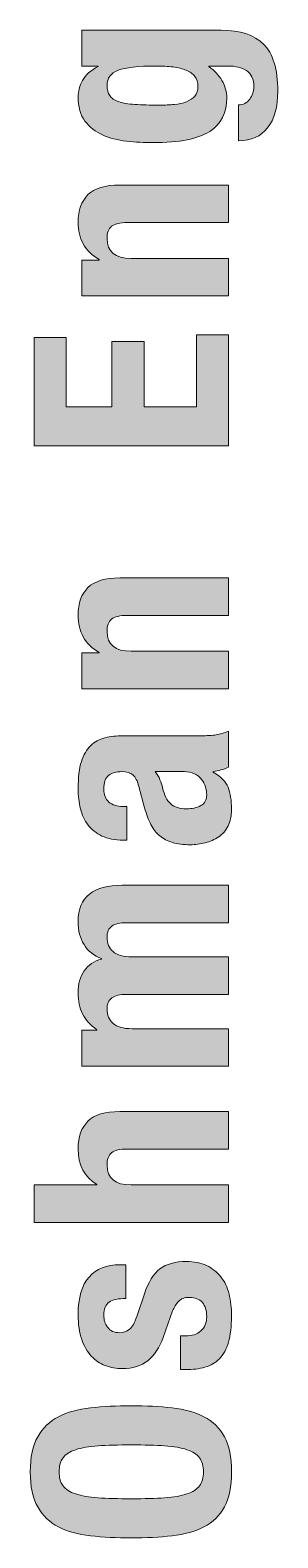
# Model space of a CAD drawing. Header units: inches. Extents: x 0.7 to 10.9, y -10.9 to -0.5.
# Drawn here: x 9.477 to 9.632, y -4.587 to -3.638 of the extents above; entities that cross this region are included whole.
import ezdxf

# ---------------------------------------------------------------- set-up
doc = ezdxf.new("R2010")
doc.units = ezdxf.units.IN
doc.header["$MEASUREMENT"] = 0
doc.layers.add('Layer 1', color=7, linetype='Continuous')

# ---------------------------------------------------------------- blocks, each defined once
blk = doc.blocks.new('block 14')
at = {"layer": 'Layer 1', "true_color": 0xed1f24}
h = blk.add_hatch(color=240, dxfattribs=at)
h.dxf.hatch_style = 2
edge = h.paths.add_edge_path()
edge.add_spline(control_points=[(9.59662, -3.63822), (9.60847, -3.63822), (9.61734, -3.64115), (9.62328, -3.64701), (9.6292, -3.6529), (9.63217, -3.66272), (9.63217, -3.67653), (9.63217, -3.68654), (9.63004, -3.69427), (9.62575, -3.69967), (9.62149, -3.70509), (9.61542, -3.70779), (9.60755, -3.70779), (9.60755, -3.70779), (9.60755, -3.68523), (9.60755, -3.68523), (9.61052, -3.68523), (9.61285, -3.68404), (9.61456, -3.68165), (9.61536, -3.6805), (9.61599, -3.67927), (9.61643, -3.67796), (9.6169, -3.67666), (9.61713, -3.67525), (9.61713, -3.67377), (9.61713, -3.66899), (9.61558, -3.66564), (9.61251, -3.6637), (9.60945, -3.66176), (9.60562, -3.66079), (9.60107, -3.66079), (9.60107, -3.66079), (9.58891, -3.66079), (9.58891, -3.66079), (9.58891, -3.66079), (9.58891, -3.66112), (9.58891, -3.66112), (9.59235, -3.66352), (9.59507, -3.66646), (9.59713, -3.66994), (9.59917, -3.67341), (9.6002, -3.67702), (9.6002, -3.68079), (9.6002, -3.69013), (9.59665, -3.69717), (9.58951, -3.70189), (9.5824, -3.70662), (9.57047, -3.709), (9.55372, -3.709), (9.54836, -3.709), (9.54288, -3.70867), (9.53729, -3.70805), (9.53172, -3.70742), (9.52669, -3.70611), (9.52218, -3.70412), (9.51768, -3.70213), (9.51399, -3.69922), (9.51114, -3.69541), (9.50832, -3.69158), (9.50687, -3.68648), (9.50687, -3.68011), (9.50687, -3.6768), (9.50781, -3.67338), (9.50962, -3.66985), (9.51144, -3.66631), (9.51474, -3.66341), (9.51952, -3.66112), (9.51952, -3.66112), (9.51952, -3.66079), (9.51952, -3.66079), (9.51952, -3.66079), (9.50927, -3.66079), (9.50927, -3.66079), (9.50927, -3.66079), (9.50927, -3.63822), (9.50927, -3.63822), (9.50927, -3.63822), (9.59662, -3.63822), (9.59662, -3.63822)], knot_values=[0, 0, 0, 0, 1, 1, 1, 2, 2, 2, 3, 3, 3, 4, 4, 4, 5, 5, 5, 6, 6, 6, 7, 7, 7, 8, 8, 8, 9, 9, 9, 10, 10, 10, 11, 11, 11, 12, 12, 12, 13, 13, 13, 14, 14, 14, 15, 15, 15, 16, 16, 16, 17, 17, 17, 18, 18, 18, 19, 19, 19, 20, 20, 20, 21, 21, 21, 22, 22, 22, 23, 23, 23, 24, 24, 24, 25, 25, 25, 26, 26, 26, 26], degree=3, periodic=1)
edge = h.paths.add_edge_path()
edge.add_spline(control_points=[(9.56721, -3.68496), (9.57006, -3.68469), (9.57261, -3.68412), (9.57482, -3.68327), (9.57703, -3.68241), (9.57882, -3.68122), (9.58013, -3.67967), (9.58143, -3.67814), (9.58209, -3.67612), (9.58209, -3.6736), (9.58209, -3.6711), (9.58143, -3.66901), (9.58013, -3.66736), (9.57882, -3.66572), (9.57701, -3.6644), (9.57474, -3.66344), (9.57245, -3.66248), (9.56971, -3.6618), (9.56644, -3.66139), (9.5632, -3.66098), (9.55963, -3.66079), (9.55575, -3.66079), (9.54459, -3.66079), (9.53667, -3.66168), (9.532, -3.66344), (9.52734, -3.6652), (9.52499, -3.66842), (9.52499, -3.6731), (9.52499, -3.67571), (9.52557, -3.67783), (9.5267, -3.67942), (9.52784, -3.68102), (9.5297, -3.68226), (9.53227, -3.68317), (9.53482, -3.6841), (9.53824, -3.68469), (9.54253, -3.68496), (9.54679, -3.68526), (9.552, -3.6854), (9.55815, -3.6854), (9.56135, -3.6854), (9.56436, -3.68526), (9.56721, -3.68496)], knot_values=[0, 0, 0, 0, 1, 1, 1, 2, 2, 2, 3, 3, 3, 4, 4, 4, 5, 5, 5, 6, 6, 6, 7, 7, 7, 8, 8, 8, 9, 9, 9, 10, 10, 10, 11, 11, 11, 12, 12, 12, 13, 13, 13, 14, 14, 14, 14], degree=3, periodic=1)
h = blk.add_hatch(color=240, dxfattribs=at)
h.dxf.hatch_style = 2
edge = h.paths.add_edge_path()
edge.add_spline(control_points=[(9.50927, -3.78284), (9.50927, -3.78284), (9.52004, -3.78284), (9.52004, -3.78284), (9.52004, -3.78284), (9.52004, -3.78248), (9.52004, -3.78248), (9.51548, -3.77999), (9.51215, -3.77673), (9.51003, -3.77275), (9.50793, -3.76876), (9.50687, -3.7642), (9.50687, -3.75907), (9.50687, -3.75156), (9.50892, -3.74577), (9.51304, -3.74171), (9.51712, -3.73768), (9.5238, -3.73566), (9.53303, -3.73566), (9.53303, -3.73566), (9.60123, -3.73566), (9.60123, -3.73566), (9.60123, -3.73566), (9.60123, -3.75924), (9.60123, -3.75924), (9.60123, -3.75924), (9.53781, -3.75924), (9.53781, -3.75924), (9.53303, -3.75924), (9.5297, -3.76005), (9.52783, -3.76164), (9.52593, -3.76324), (9.52499, -3.7658), (9.52499, -3.76933), (9.52499, -3.77766), (9.53006, -3.78181), (9.54022, -3.78181), (9.54022, -3.78181), (9.60123, -3.78181), (9.60123, -3.78181), (9.60123, -3.78181), (9.60123, -3.80541), (9.60123, -3.80541), (9.60123, -3.80541), (9.50927, -3.80541), (9.50927, -3.80541), (9.50927, -3.80541), (9.50927, -3.78284), (9.50927, -3.78284)], knot_values=[0, 0, 0, 0, 1, 1, 1, 2, 2, 2, 3, 3, 3, 4, 4, 4, 5, 5, 5, 6, 6, 6, 7, 7, 7, 8, 8, 8, 9, 9, 9, 10, 10, 10, 11, 11, 11, 12, 12, 12, 13, 13, 13, 14, 14, 14, 15, 15, 15, 16, 16, 16, 16], degree=3, periodic=1)
h = blk.add_hatch(color=240, dxfattribs=at)
h.dxf.hatch_style = 2
h.paths.add_polyline_path([(9.49934, -3.83154), (9.49934, -3.87512), (9.52807, -3.87512), (9.52807, -3.83411), (9.54825, -3.83411), (9.54825, -3.87512), (9.58108, -3.87512), (9.58108, -3.82985), (9.60123, -3.82985), (9.60123, -3.89975), (9.47919, -3.89975), (9.47919, -3.83154)])
h = blk.add_hatch(color=240, dxfattribs=at)
h.dxf.hatch_style = 2
edge = h.paths.add_edge_path()
edge.add_spline(control_points=[(9.50927, -4.03), (9.50927, -4.03), (9.52004, -4.03), (9.52004, -4.03), (9.52004, -4.03), (9.52004, -4.02965), (9.52004, -4.02965), (9.51548, -4.02714), (9.51215, -4.02391), (9.51003, -4.01991), (9.50793, -4.01594), (9.50687, -4.01137), (9.50687, -4.00624), (9.50687, -3.99871), (9.50892, -3.99293), (9.51304, -3.98889), (9.51712, -3.98485), (9.5238, -3.98282), (9.53303, -3.98282), (9.53303, -3.98282), (9.60123, -3.98282), (9.60123, -3.98282), (9.60123, -3.98282), (9.60123, -4.00642), (9.60123, -4.00642), (9.60123, -4.00642), (9.53781, -4.00642), (9.53781, -4.00642), (9.53303, -4.00642), (9.5297, -4.0072), (9.52783, -4.0088), (9.52593, -4.0104), (9.52499, -4.01295), (9.52499, -4.01649), (9.52499, -4.02481), (9.53006, -4.02896), (9.54022, -4.02896), (9.54022, -4.02896), (9.60123, -4.02896), (9.60123, -4.02896), (9.60123, -4.02896), (9.60123, -4.05256), (9.60123, -4.05256), (9.60123, -4.05256), (9.50927, -4.05256), (9.50927, -4.05256), (9.50927, -4.05256), (9.50927, -4.03), (9.50927, -4.03)], knot_values=[0, 0, 0, 0, 1, 1, 1, 2, 2, 2, 3, 3, 3, 4, 4, 4, 5, 5, 5, 6, 6, 6, 7, 7, 7, 8, 8, 8, 9, 9, 9, 10, 10, 10, 11, 11, 11, 12, 12, 12, 13, 13, 13, 14, 14, 14, 15, 15, 15, 16, 16, 16, 16], degree=3, periodic=1)
h = blk.add_hatch(color=240, dxfattribs=at)
h.dxf.hatch_style = 2
edge = h.paths.add_edge_path()
edge.add_spline(control_points=[(9.53524, -4.14777), (9.52989, -4.14777), (9.52542, -4.1469), (9.52183, -4.1452), (9.51825, -4.14349), (9.51533, -4.14118), (9.51312, -4.13828), (9.5109, -4.13538), (9.5093, -4.13196), (9.50832, -4.12802), (9.50737, -4.12409), (9.50687, -4.1199), (9.50687, -4.11546), (9.50687, -4.1084), (9.50756, -4.10269), (9.50892, -4.09838), (9.5103, -4.09403), (9.51223, -4.09067), (9.51474, -4.08828), (9.51725, -4.0859), (9.52023, -4.08427), (9.52372, -4.0834), (9.5272, -4.08256), (9.53097, -4.08213), (9.53508, -4.08213), (9.53508, -4.08213), (9.58346, -4.08213), (9.58346, -4.08213), (9.5878, -4.08213), (9.59115, -4.08194), (9.59354, -4.08153), (9.59593, -4.08112), (9.59849, -4.08036), (9.60123, -4.07922), (9.60123, -4.07922), (9.60123, -4.10179), (9.60123, -4.10179), (9.59975, -4.10258), (9.59818, -4.10318), (9.59652, -4.10358), (9.59488, -4.10399), (9.59325, -4.10434), (9.59165, -4.1047), (9.59165, -4.1047), (9.59165, -4.10503), (9.59165, -4.10503), (9.59644, -4.10776), (9.59955, -4.11093), (9.60099, -4.11452), (9.6024, -4.11811), (9.60312, -4.12275), (9.60312, -4.12845), (9.60312, -4.13255), (9.6024, -4.13603), (9.60099, -4.13888), (9.59955, -4.14172), (9.59758, -4.144), (9.59507, -4.14571), (9.59258, -4.14742), (9.58976, -4.14867), (9.58661, -4.14947), (9.58349, -4.15027), (9.5804, -4.15068), (9.5773, -4.15068), (9.57296, -4.15068), (9.56925, -4.15021), (9.5661, -4.14931), (9.56298, -4.1484), (9.5603, -4.14699), (9.55807, -4.14511), (9.55585, -4.14324), (9.554, -4.14084), (9.55252, -4.13793), (9.55103, -4.13502), (9.54972, -4.13152), (9.54858, -4.12743), (9.54858, -4.12743), (9.545, -4.1141), (9.545, -4.1141), (9.54407, -4.11056), (9.54283, -4.10811), (9.54123, -4.10673), (9.53964, -4.10537), (9.53729, -4.1047), (9.53423, -4.1047), (9.5307, -4.1047), (9.52793, -4.10552), (9.52593, -4.10716), (9.52395, -4.10882), (9.52294, -4.11164), (9.52294, -4.11563), (9.52294, -4.11926), (9.52403, -4.122), (9.52618, -4.12383), (9.52835, -4.12566), (9.53126, -4.12656), (9.53491, -4.12656), (9.53491, -4.12656), (9.53747, -4.12656), (9.53747, -4.12656), (9.53747, -4.12656), (9.53747, -4.14777), (9.53747, -4.14777), (9.53747, -4.14777), (9.53524, -4.14777), (9.53524, -4.14777)], knot_values=[0, 0, 0, 0, 1, 1, 1, 2, 2, 2, 3, 3, 3, 4, 4, 4, 5, 5, 5, 6, 6, 6, 7, 7, 7, 8, 8, 8, 9, 9, 9, 10, 10, 10, 11, 11, 11, 12, 12, 12, 13, 13, 13, 14, 14, 14, 15, 15, 15, 16, 16, 16, 17, 17, 17, 18, 18, 18, 19, 19, 19, 20, 20, 20, 21, 21, 21, 22, 22, 22, 23, 23, 23, 24, 24, 24, 25, 25, 25, 26, 26, 26, 27, 27, 27, 28, 28, 28, 29, 29, 29, 30, 30, 30, 31, 31, 31, 32, 32, 32, 33, 33, 33, 34, 34, 34, 35, 35, 35, 35], degree=3, periodic=1)
edge = h.paths.add_edge_path()
edge.add_spline(control_points=[(9.55823, -4.10982), (9.55899, -4.11164), (9.55951, -4.11329), (9.55986, -4.11477), (9.56089, -4.11956), (9.5626, -4.12298), (9.56499, -4.12503), (9.56738, -4.12708), (9.57063, -4.12811), (9.57474, -4.12811), (9.57827, -4.12811), (9.58129, -4.12743), (9.5838, -4.12604), (9.58631, -4.12469), (9.58756, -4.12241), (9.58756, -4.11922), (9.58756, -4.11762), (9.58729, -4.11597), (9.58677, -4.11426), (9.58627, -4.11256), (9.58546, -4.11099), (9.58432, -4.10955), (9.58316, -4.10814), (9.58167, -4.10697), (9.57985, -4.10605), (9.57804, -4.10516), (9.57588, -4.1047), (9.57337, -4.1047), (9.57337, -4.1047), (9.55525, -4.1047), (9.55525, -4.1047), (9.5565, -4.10628), (9.5575, -4.10801), (9.55823, -4.10982)], knot_values=[0, 0, 0, 0, 1, 1, 1, 2, 2, 2, 3, 3, 3, 4, 4, 4, 5, 5, 5, 6, 6, 6, 7, 7, 7, 8, 8, 8, 9, 9, 9, 10, 10, 10, 11, 11, 11, 11], degree=3, periodic=1)
h = blk.add_hatch(color=240, dxfattribs=at)
h.dxf.hatch_style = 2
edge = h.paths.add_edge_path()
edge.add_spline(control_points=[(9.50927, -4.26742), (9.50927, -4.26742), (9.51866, -4.26742), (9.51866, -4.26742), (9.51866, -4.26742), (9.51866, -4.26708), (9.51866, -4.26708), (9.51445, -4.26412), (9.51144, -4.26078), (9.50962, -4.25708), (9.50781, -4.25338), (9.50687, -4.24896), (9.50687, -4.24383), (9.50687, -4.23836), (9.50813, -4.23376), (9.51065, -4.23008), (9.51315, -4.22636), (9.51678, -4.22389), (9.52159, -4.22263), (9.52159, -4.22263), (9.52159, -4.22229), (9.52159, -4.22229), (9.51668, -4.22047), (9.513, -4.21753), (9.51055, -4.21349), (9.5081, -4.20945), (9.50687, -4.20463), (9.50687, -4.19904), (9.50687, -4.19118), (9.50924, -4.1854), (9.51398, -4.18169), (9.5187, -4.17799), (9.52551, -4.17615), (9.5344, -4.17615), (9.5344, -4.17615), (9.60123, -4.17615), (9.60123, -4.17615), (9.60123, -4.17615), (9.60123, -4.19972), (9.60123, -4.19972), (9.60123, -4.19972), (9.53695, -4.19972), (9.53695, -4.19972), (9.53309, -4.19972), (9.53013, -4.20044), (9.52807, -4.20186), (9.52602, -4.2033), (9.52499, -4.20566), (9.52499, -4.20896), (9.52499, -4.21271), (9.52625, -4.21573), (9.52875, -4.21792), (9.53126, -4.22015), (9.53524, -4.22126), (9.54071, -4.22126), (9.54071, -4.22126), (9.60123, -4.22126), (9.60123, -4.22126), (9.60123, -4.22126), (9.60123, -4.24486), (9.60123, -4.24486), (9.60123, -4.24486), (9.53695, -4.24486), (9.53695, -4.24486), (9.53309, -4.24486), (9.53013, -4.24556), (9.52807, -4.24699), (9.52602, -4.24841), (9.52499, -4.25079), (9.52499, -4.25408), (9.52499, -4.25784), (9.52625, -4.26084), (9.52875, -4.26306), (9.53126, -4.26529), (9.53524, -4.2664), (9.54071, -4.2664), (9.54071, -4.2664), (9.60123, -4.2664), (9.60123, -4.2664), (9.60123, -4.2664), (9.60123, -4.28997), (9.60123, -4.28997), (9.60123, -4.28997), (9.50927, -4.28997), (9.50927, -4.28997), (9.50927, -4.28997), (9.50927, -4.26742), (9.50927, -4.26742)], knot_values=[0, 0, 0, 0, 1, 1, 1, 2, 2, 2, 3, 3, 3, 4, 4, 4, 5, 5, 5, 6, 6, 6, 7, 7, 7, 8, 8, 8, 9, 9, 9, 10, 10, 10, 11, 11, 11, 12, 12, 12, 13, 13, 13, 14, 14, 14, 15, 15, 15, 16, 16, 16, 17, 17, 17, 18, 18, 18, 19, 19, 19, 20, 20, 20, 21, 21, 21, 22, 22, 22, 23, 23, 23, 24, 24, 24, 25, 25, 25, 26, 26, 26, 27, 27, 27, 28, 28, 28, 29, 29, 29, 29], degree=3, periodic=1)
h = blk.add_hatch(color=240, dxfattribs=at)
h.dxf.hatch_style = 2
edge = h.paths.add_edge_path()
edge.add_spline(control_points=[(9.47919, -4.36468), (9.47919, -4.36468), (9.51866, -4.36468), (9.51866, -4.36468), (9.51866, -4.36468), (9.51866, -4.36434), (9.51866, -4.36434), (9.51082, -4.35977), (9.50687, -4.35231), (9.50687, -4.34195), (9.50687, -4.33443), (9.50892, -4.32864), (9.51304, -4.32458), (9.51712, -4.32054), (9.5238, -4.31854), (9.53303, -4.31854), (9.53303, -4.31854), (9.60123, -4.31854), (9.60123, -4.31854), (9.60123, -4.31854), (9.60123, -4.34211), (9.60123, -4.34211), (9.60123, -4.34211), (9.53781, -4.34211), (9.53781, -4.34211), (9.53303, -4.34211), (9.5297, -4.34292), (9.52783, -4.34451), (9.52593, -4.3461), (9.52499, -4.34867), (9.52499, -4.3522), (9.52499, -4.36051), (9.53006, -4.36468), (9.54022, -4.36468), (9.54022, -4.36468), (9.60123, -4.36468), (9.60123, -4.36468), (9.60123, -4.36468), (9.60123, -4.38828), (9.60123, -4.38828), (9.60123, -4.38828), (9.47919, -4.38828), (9.47919, -4.38828), (9.47919, -4.38828), (9.47919, -4.36468), (9.47919, -4.36468)], knot_values=[0, 0, 0, 0, 1, 1, 1, 2, 2, 2, 3, 3, 3, 4, 4, 4, 5, 5, 5, 6, 6, 6, 7, 7, 7, 8, 8, 8, 9, 9, 9, 10, 10, 10, 11, 11, 11, 12, 12, 12, 13, 13, 13, 14, 14, 14, 15, 15, 15, 15], degree=3, periodic=1)
h = blk.add_hatch(color=240, dxfattribs=at)
h.dxf.hatch_style = 2
edge = h.paths.add_edge_path()
edge.add_spline(control_points=[(9.57423, -4.4597), (9.57823, -4.4597), (9.58143, -4.45866), (9.58388, -4.45654), (9.58634, -4.45444), (9.58756, -4.4514), (9.58756, -4.44741), (9.58756, -4.44375), (9.58665, -4.44085), (9.58482, -4.43868), (9.583, -4.43652), (9.58026, -4.43544), (9.57663, -4.43544), (9.57367, -4.43544), (9.57142, -4.43629), (9.56987, -4.438), (9.56833, -4.43971), (9.5671, -4.44172), (9.56618, -4.444), (9.56618, -4.444), (9.56021, -4.46057), (9.56021, -4.46057), (9.55792, -4.46705), (9.55471, -4.47196), (9.55056, -4.47527), (9.54639, -4.47858), (9.54106, -4.48022), (9.53457, -4.48022), (9.53081, -4.48022), (9.52726, -4.47959), (9.52389, -4.47834), (9.52053, -4.47709), (9.51758, -4.4751), (9.51509, -4.47236), (9.51258, -4.46963), (9.51057, -4.46612), (9.50908, -4.46185), (9.50762, -4.45759), (9.50687, -4.45242), (9.50687, -4.44638), (9.50687, -4.43567), (9.50916, -4.42775), (9.51372, -4.42262), (9.51828, -4.41749), (9.52471, -4.41493), (9.53303, -4.41493), (9.53303, -4.41493), (9.53678, -4.41493), (9.53678, -4.41493), (9.53678, -4.41493), (9.53678, -4.43612), (9.53678, -4.43612), (9.532, -4.43612), (9.5285, -4.43689), (9.52628, -4.43844), (9.52405, -4.43997), (9.52294, -4.44268), (9.52294, -4.44655), (9.52294, -4.4495), (9.52377, -4.45211), (9.52542, -4.45433), (9.52708, -4.45654), (9.52955, -4.45767), (9.53287, -4.45767), (9.53512, -4.45767), (9.53718, -4.45695), (9.539, -4.45553), (9.54082, -4.4541), (9.54237, -4.4514), (9.54363, -4.44741), (9.54363, -4.44741), (9.54841, -4.43323), (9.54841, -4.43323), (9.55091, -4.42582), (9.55419, -4.42056), (9.55823, -4.41749), (9.56228, -4.41442), (9.56778, -4.41288), (9.57474, -4.41288), (9.57964, -4.41288), (9.58388, -4.41372), (9.58748, -4.41543), (9.59106, -4.41714), (9.59406, -4.41953), (9.59644, -4.42254), (9.59884, -4.42555), (9.60055, -4.42914), (9.60158, -4.43331), (9.6026, -4.43746), (9.60312, -4.44204), (9.60312, -4.44706), (9.60312, -4.45367), (9.60248, -4.45916), (9.60123, -4.46356), (9.59998, -4.46795), (9.5981, -4.47142), (9.59559, -4.47399), (9.59309, -4.47655), (9.59003, -4.47834), (9.58645, -4.47937), (9.58287, -4.4804), (9.57882, -4.4809), (9.57439, -4.4809), (9.57439, -4.4809), (9.57115, -4.4809), (9.57115, -4.4809), (9.57115, -4.4809), (9.57115, -4.4597), (9.57115, -4.4597), (9.57115, -4.4597), (9.57423, -4.4597), (9.57423, -4.4597)], knot_values=[0, 0, 0, 0, 1, 1, 1, 2, 2, 2, 3, 3, 3, 4, 4, 4, 5, 5, 5, 6, 6, 6, 7, 7, 7, 8, 8, 8, 9, 9, 9, 10, 10, 10, 11, 11, 11, 12, 12, 12, 13, 13, 13, 14, 14, 14, 15, 15, 15, 16, 16, 16, 17, 17, 17, 18, 18, 18, 19, 19, 19, 20, 20, 20, 21, 21, 21, 22, 22, 22, 23, 23, 23, 24, 24, 24, 25, 25, 25, 26, 26, 26, 27, 27, 27, 28, 28, 28, 29, 29, 29, 30, 30, 30, 31, 31, 31, 32, 32, 32, 33, 33, 33, 34, 34, 34, 35, 35, 35, 36, 36, 36, 37, 37, 37, 37], degree=3, periodic=1)
h = blk.add_hatch(color=240, dxfattribs=at)
h.dxf.hatch_style = 2
edge = h.paths.add_edge_path()
edge.add_spline(control_points=[(9.51466, -4.58544), (9.50686, -4.58458), (9.50016, -4.5827), (9.49457, -4.57979), (9.48899, -4.57689), (9.48461, -4.5727), (9.48149, -4.56723), (9.47836, -4.56175), (9.47679, -4.55442), (9.47679, -4.54518), (9.47679, -4.53596), (9.47836, -4.52861), (9.48149, -4.52313), (9.48461, -4.51766), (9.48899, -4.51347), (9.49457, -4.51057), (9.50016, -4.50766), (9.50686, -4.50578), (9.51466, -4.50492), (9.52245, -4.50407), (9.53097, -4.50365), (9.54022, -4.50365), (9.54955, -4.50365), (9.5581, -4.50407), (9.56584, -4.50492), (9.57359, -4.50578), (9.58026, -4.50766), (9.58585, -4.51057), (9.59144, -4.51347), (9.59571, -4.51766), (9.59868, -4.52313), (9.60162, -4.52861), (9.60312, -4.53596), (9.60312, -4.54518), (9.60312, -4.55442), (9.60162, -4.56175), (9.59868, -4.56723), (9.59571, -4.5727), (9.59144, -4.57689), (9.58585, -4.57979), (9.58026, -4.5827), (9.57359, -4.58458), (9.56584, -4.58544), (9.5581, -4.58628), (9.54955, -4.58671), (9.54022, -4.58671), (9.53097, -4.58671), (9.52245, -4.58628), (9.51466, -4.58544)], knot_values=[0, 0, 0, 0, 1, 1, 1, 2, 2, 2, 3, 3, 3, 4, 4, 4, 5, 5, 5, 6, 6, 6, 7, 7, 7, 8, 8, 8, 9, 9, 9, 10, 10, 10, 11, 11, 11, 12, 12, 12, 13, 13, 13, 14, 14, 14, 15, 15, 15, 16, 16, 16, 16], degree=3, periodic=1)
edge = h.paths.add_edge_path()
edge.add_spline(control_points=[(9.56116, -4.56151), (9.5669, -4.5611), (9.57158, -4.5603), (9.57516, -4.55911), (9.57877, -4.55792), (9.58137, -4.55619), (9.58303, -4.55398), (9.58468, -4.55177), (9.5855, -4.54881), (9.5855, -4.54518), (9.5855, -4.54153), (9.58468, -4.5386), (9.58303, -4.53636), (9.58137, -4.53415), (9.57877, -4.53243), (9.57516, -4.53124), (9.57158, -4.53006), (9.5669, -4.52926), (9.56116, -4.52885), (9.55539, -4.52846), (9.54841, -4.52825), (9.54022, -4.52825), (9.532, -4.52825), (9.52506, -4.52846), (9.51936, -4.52885), (9.51367, -4.52926), (9.509, -4.53006), (9.50534, -4.53124), (9.50168, -4.53243), (9.49904, -4.53415), (9.49739, -4.53636), (9.49573, -4.5386), (9.49491, -4.54153), (9.49491, -4.54518), (9.49491, -4.54881), (9.49573, -4.55177), (9.49739, -4.55398), (9.49904, -4.55619), (9.50168, -4.55792), (9.50534, -4.55911), (9.509, -4.5603), (9.51367, -4.5611), (9.51936, -4.56151), (9.52506, -4.5619), (9.532, -4.56211), (9.54022, -4.56211), (9.54841, -4.56211), (9.55539, -4.5619), (9.56116, -4.56151)], knot_values=[0, 0, 0, 0, 1, 1, 1, 2, 2, 2, 3, 3, 3, 4, 4, 4, 5, 5, 5, 6, 6, 6, 7, 7, 7, 8, 8, 8, 9, 9, 9, 10, 10, 10, 11, 11, 11, 12, 12, 12, 13, 13, 13, 14, 14, 14, 15, 15, 15, 16, 16, 16, 16], degree=3, periodic=1)
at = {"layer": 'Layer 1', "lineweight": 0}
blk.add_lwpolyline([(9.49934, -3.83154), (9.49934, -3.87512), (9.52807, -3.87512), (9.52807, -3.83411), (9.54825, -3.83411), (9.54825, -3.87512), (9.58108, -3.87512), (9.58108, -3.82985), (9.60123, -3.82985), (9.60123, -3.89975), (9.47919, -3.89975), (9.47919, -3.83154), (9.49934, -3.83154)], dxfattribs=at)
for points, knots in [([(9.59662, -3.63822), (9.60847, -3.63822), (9.61734, -3.64115), (9.62328, -3.64701), (9.6292, -3.6529), (9.63217, -3.66272), (9.63217, -3.67653), (9.63217, -3.68654), (9.63004, -3.69427), (9.62575, -3.69967), (9.62149, -3.70509), (9.61542, -3.70779), (9.60755, -3.70779), (9.60755, -3.70779), (9.60755, -3.68523), (9.60755, -3.68523), (9.61052, -3.68523), (9.61285, -3.68404), (9.61456, -3.68165), (9.61536, -3.6805), (9.61599, -3.67927), (9.61643, -3.67796), (9.6169, -3.67666), (9.61713, -3.67525), (9.61713, -3.67377), (9.61713, -3.66899), (9.61558, -3.66564), (9.61251, -3.6637), (9.60945, -3.66176), (9.60562, -3.66079), (9.60107, -3.66079), (9.60107, -3.66079), (9.58891, -3.66079), (9.58891, -3.66079), (9.58891, -3.66079), (9.58891, -3.66112), (9.58891, -3.66112), (9.59235, -3.66352), (9.59507, -3.66646), (9.59713, -3.66994), (9.59917, -3.67341), (9.6002, -3.67702), (9.6002, -3.68079), (9.6002, -3.69013), (9.59665, -3.69717), (9.58951, -3.70189), (9.5824, -3.70662), (9.57047, -3.709), (9.55372, -3.709), (9.54836, -3.709), (9.54288, -3.70867), (9.53729, -3.70805), (9.53172, -3.70742), (9.52669, -3.70611), (9.52218, -3.70412), (9.51768, -3.70213), (9.51399, -3.69922), (9.51114, -3.69541), (9.50832, -3.69158), (9.50687, -3.68648), (9.50687, -3.68011), (9.50687, -3.6768), (9.50781, -3.67338), (9.50962, -3.66985), (9.51144, -3.66631), (9.51474, -3.66341), (9.51952, -3.66112), (9.51952, -3.66112), (9.51952, -3.66079), (9.51952, -3.66079), (9.51952, -3.66079), (9.50927, -3.66079), (9.50927, -3.66079), (9.50927, -3.66079), (9.50927, -3.63822), (9.50927, -3.63822), (9.50927, -3.63822), (9.59662, -3.63822), (9.59662, -3.63822)], [0, 0, 0, 0, 1, 1, 1, 2, 2, 2, 3, 3, 3, 4, 4, 4, 5, 5, 5, 6, 6, 6, 7, 7, 7, 8, 8, 8, 9, 9, 9, 10, 10, 10, 11, 11, 11, 12, 12, 12, 13, 13, 13, 14, 14, 14, 15, 15, 15, 16, 16, 16, 17, 17, 17, 18, 18, 18, 19, 19, 19, 20, 20, 20, 21, 21, 21, 22, 22, 22, 23, 23, 23, 24, 24, 24, 25, 25, 25, 26, 26, 26, 26]), ([(9.56721, -3.68496), (9.57006, -3.68469), (9.57261, -3.68412), (9.57482, -3.68327), (9.57703, -3.68241), (9.57882, -3.68122), (9.58013, -3.67967), (9.58143, -3.67814), (9.58209, -3.67612), (9.58209, -3.6736), (9.58209, -3.6711), (9.58143, -3.66901), (9.58013, -3.66736), (9.57882, -3.66572), (9.57701, -3.6644), (9.57474, -3.66344), (9.57245, -3.66248), (9.56971, -3.6618), (9.56644, -3.66139), (9.5632, -3.66098), (9.55963, -3.66079), (9.55575, -3.66079), (9.54459, -3.66079), (9.53667, -3.66168), (9.532, -3.66344), (9.52734, -3.6652), (9.52499, -3.66842), (9.52499, -3.6731), (9.52499, -3.67571), (9.52557, -3.67783), (9.5267, -3.67942), (9.52784, -3.68102), (9.5297, -3.68226), (9.53227, -3.68317), (9.53482, -3.6841), (9.53824, -3.68469), (9.54253, -3.68496), (9.54679, -3.68526), (9.552, -3.6854), (9.55815, -3.6854), (9.56135, -3.6854), (9.56436, -3.68526), (9.56721, -3.68496)], [0, 0, 0, 0, 1, 1, 1, 2, 2, 2, 3, 3, 3, 4, 4, 4, 5, 5, 5, 6, 6, 6, 7, 7, 7, 8, 8, 8, 9, 9, 9, 10, 10, 10, 11, 11, 11, 12, 12, 12, 13, 13, 13, 14, 14, 14, 14]), ([(9.50927, -3.78284), (9.50927, -3.78284), (9.52004, -3.78284), (9.52004, -3.78284), (9.52004, -3.78284), (9.52004, -3.78248), (9.52004, -3.78248), (9.51548, -3.77999), (9.51215, -3.77673), (9.51003, -3.77275), (9.50793, -3.76876), (9.50687, -3.7642), (9.50687, -3.75907), (9.50687, -3.75156), (9.50892, -3.74577), (9.51304, -3.74171), (9.51712, -3.73768), (9.5238, -3.73566), (9.53303, -3.73566), (9.53303, -3.73566), (9.60123, -3.73566), (9.60123, -3.73566), (9.60123, -3.73566), (9.60123, -3.75924), (9.60123, -3.75924), (9.60123, -3.75924), (9.53781, -3.75924), (9.53781, -3.75924), (9.53303, -3.75924), (9.5297, -3.76005), (9.52783, -3.76164), (9.52593, -3.76324), (9.52499, -3.7658), (9.52499, -3.76933), (9.52499, -3.77766), (9.53006, -3.78181), (9.54022, -3.78181), (9.54022, -3.78181), (9.60123, -3.78181), (9.60123, -3.78181), (9.60123, -3.78181), (9.60123, -3.80541), (9.60123, -3.80541), (9.60123, -3.80541), (9.50927, -3.80541), (9.50927, -3.80541), (9.50927, -3.80541), (9.50927, -3.78284), (9.50927, -3.78284)], [0, 0, 0, 0, 1, 1, 1, 2, 2, 2, 3, 3, 3, 4, 4, 4, 5, 5, 5, 6, 6, 6, 7, 7, 7, 8, 8, 8, 9, 9, 9, 10, 10, 10, 11, 11, 11, 12, 12, 12, 13, 13, 13, 14, 14, 14, 15, 15, 15, 16, 16, 16, 16]), ([(9.50927, -4.03), (9.50927, -4.03), (9.52004, -4.03), (9.52004, -4.03), (9.52004, -4.03), (9.52004, -4.02965), (9.52004, -4.02965), (9.51548, -4.02714), (9.51215, -4.02391), (9.51003, -4.01991), (9.50793, -4.01594), (9.50687, -4.01137), (9.50687, -4.00624), (9.50687, -3.99871), (9.50892, -3.99293), (9.51304, -3.98889), (9.51712, -3.98485), (9.5238, -3.98282), (9.53303, -3.98282), (9.53303, -3.98282), (9.60123, -3.98282), (9.60123, -3.98282), (9.60123, -3.98282), (9.60123, -4.00642), (9.60123, -4.00642), (9.60123, -4.00642), (9.53781, -4.00642), (9.53781, -4.00642), (9.53303, -4.00642), (9.5297, -4.0072), (9.52783, -4.0088), (9.52593, -4.0104), (9.52499, -4.01295), (9.52499, -4.01649), (9.52499, -4.02481), (9.53006, -4.02896), (9.54022, -4.02896), (9.54022, -4.02896), (9.60123, -4.02896), (9.60123, -4.02896), (9.60123, -4.02896), (9.60123, -4.05256), (9.60123, -4.05256), (9.60123, -4.05256), (9.50927, -4.05256), (9.50927, -4.05256), (9.50927, -4.05256), (9.50927, -4.03), (9.50927, -4.03)], [0, 0, 0, 0, 1, 1, 1, 2, 2, 2, 3, 3, 3, 4, 4, 4, 5, 5, 5, 6, 6, 6, 7, 7, 7, 8, 8, 8, 9, 9, 9, 10, 10, 10, 11, 11, 11, 12, 12, 12, 13, 13, 13, 14, 14, 14, 15, 15, 15, 16, 16, 16, 16]), ([(9.53524, -4.14777), (9.52989, -4.14777), (9.52542, -4.1469), (9.52183, -4.1452), (9.51825, -4.14349), (9.51533, -4.14118), (9.51312, -4.13828), (9.5109, -4.13538), (9.5093, -4.13196), (9.50832, -4.12802), (9.50737, -4.12409), (9.50687, -4.1199), (9.50687, -4.11546), (9.50687, -4.1084), (9.50756, -4.10269), (9.50892, -4.09838), (9.5103, -4.09403), (9.51223, -4.09067), (9.51474, -4.08828), (9.51725, -4.0859), (9.52023, -4.08427), (9.52372, -4.0834), (9.5272, -4.08256), (9.53097, -4.08213), (9.53508, -4.08213), (9.53508, -4.08213), (9.58346, -4.08213), (9.58346, -4.08213), (9.5878, -4.08213), (9.59115, -4.08194), (9.59354, -4.08153), (9.59593, -4.08112), (9.59849, -4.08036), (9.60123, -4.07922), (9.60123, -4.07922), (9.60123, -4.10179), (9.60123, -4.10179), (9.59975, -4.10258), (9.59818, -4.10318), (9.59652, -4.10358), (9.59488, -4.10399), (9.59325, -4.10434), (9.59165, -4.1047), (9.59165, -4.1047), (9.59165, -4.10503), (9.59165, -4.10503), (9.59644, -4.10776), (9.59955, -4.11093), (9.60099, -4.11452), (9.6024, -4.11811), (9.60312, -4.12275), (9.60312, -4.12845), (9.60312, -4.13255), (9.6024, -4.13603), (9.60099, -4.13888), (9.59955, -4.14172), (9.59758, -4.144), (9.59507, -4.14571), (9.59258, -4.14742), (9.58976, -4.14867), (9.58661, -4.14947), (9.58349, -4.15027), (9.5804, -4.15068), (9.5773, -4.15068), (9.57296, -4.15068), (9.56925, -4.15021), (9.5661, -4.14931), (9.56298, -4.1484), (9.5603, -4.14699), (9.55807, -4.14511), (9.55585, -4.14324), (9.554, -4.14084), (9.55252, -4.13793), (9.55103, -4.13502), (9.54972, -4.13152), (9.54858, -4.12743), (9.54858, -4.12743), (9.545, -4.1141), (9.545, -4.1141), (9.54407, -4.11056), (9.54283, -4.10811), (9.54123, -4.10673), (9.53964, -4.10537), (9.53729, -4.1047), (9.53423, -4.1047), (9.5307, -4.1047), (9.52793, -4.10552), (9.52593, -4.10716), (9.52395, -4.10882), (9.52294, -4.11164), (9.52294, -4.11563), (9.52294, -4.11926), (9.52403, -4.122), (9.52618, -4.12383), (9.52835, -4.12566), (9.53126, -4.12656), (9.53491, -4.12656), (9.53491, -4.12656), (9.53747, -4.12656), (9.53747, -4.12656), (9.53747, -4.12656), (9.53747, -4.14777), (9.53747, -4.14777), (9.53747, -4.14777), (9.53524, -4.14777), (9.53524, -4.14777)], [0, 0, 0, 0, 1, 1, 1, 2, 2, 2, 3, 3, 3, 4, 4, 4, 5, 5, 5, 6, 6, 6, 7, 7, 7, 8, 8, 8, 9, 9, 9, 10, 10, 10, 11, 11, 11, 12, 12, 12, 13, 13, 13, 14, 14, 14, 15, 15, 15, 16, 16, 16, 17, 17, 17, 18, 18, 18, 19, 19, 19, 20, 20, 20, 21, 21, 21, 22, 22, 22, 23, 23, 23, 24, 24, 24, 25, 25, 25, 26, 26, 26, 27, 27, 27, 28, 28, 28, 29, 29, 29, 30, 30, 30, 31, 31, 31, 32, 32, 32, 33, 33, 33, 34, 34, 34, 35, 35, 35, 35]), ([(9.55823, -4.10982), (9.55899, -4.11164), (9.55951, -4.11329), (9.55986, -4.11477), (9.56089, -4.11956), (9.5626, -4.12298), (9.56499, -4.12503), (9.56738, -4.12708), (9.57063, -4.12811), (9.57474, -4.12811), (9.57827, -4.12811), (9.58129, -4.12743), (9.5838, -4.12604), (9.58631, -4.12469), (9.58756, -4.12241), (9.58756, -4.11922), (9.58756, -4.11762), (9.58729, -4.11597), (9.58677, -4.11426), (9.58627, -4.11256), (9.58546, -4.11099), (9.58432, -4.10955), (9.58316, -4.10814), (9.58167, -4.10697), (9.57985, -4.10605), (9.57804, -4.10516), (9.57588, -4.1047), (9.57337, -4.1047), (9.57337, -4.1047), (9.55525, -4.1047), (9.55525, -4.1047), (9.5565, -4.10628), (9.5575, -4.10801), (9.55823, -4.10982)], [0, 0, 0, 0, 1, 1, 1, 2, 2, 2, 3, 3, 3, 4, 4, 4, 5, 5, 5, 6, 6, 6, 7, 7, 7, 8, 8, 8, 9, 9, 9, 10, 10, 10, 11, 11, 11, 11]), ([(9.50927, -4.26742), (9.50927, -4.26742), (9.51866, -4.26742), (9.51866, -4.26742), (9.51866, -4.26742), (9.51866, -4.26708), (9.51866, -4.26708), (9.51445, -4.26412), (9.51144, -4.26078), (9.50962, -4.25708), (9.50781, -4.25338), (9.50687, -4.24896), (9.50687, -4.24383), (9.50687, -4.23836), (9.50813, -4.23376), (9.51065, -4.23008), (9.51315, -4.22636), (9.51678, -4.22389), (9.52159, -4.22263), (9.52159, -4.22263), (9.52159, -4.22229), (9.52159, -4.22229), (9.51668, -4.22047), (9.513, -4.21753), (9.51055, -4.21349), (9.5081, -4.20945), (9.50687, -4.20463), (9.50687, -4.19904), (9.50687, -4.19118), (9.50924, -4.1854), (9.51398, -4.18169), (9.5187, -4.17799), (9.52551, -4.17615), (9.5344, -4.17615), (9.5344, -4.17615), (9.60123, -4.17615), (9.60123, -4.17615), (9.60123, -4.17615), (9.60123, -4.19972), (9.60123, -4.19972), (9.60123, -4.19972), (9.53695, -4.19972), (9.53695, -4.19972), (9.53309, -4.19972), (9.53013, -4.20044), (9.52807, -4.20186), (9.52602, -4.2033), (9.52499, -4.20566), (9.52499, -4.20896), (9.52499, -4.21271), (9.52625, -4.21573), (9.52875, -4.21792), (9.53126, -4.22015), (9.53524, -4.22126), (9.54071, -4.22126), (9.54071, -4.22126), (9.60123, -4.22126), (9.60123, -4.22126), (9.60123, -4.22126), (9.60123, -4.24486), (9.60123, -4.24486), (9.60123, -4.24486), (9.53695, -4.24486), (9.53695, -4.24486), (9.53309, -4.24486), (9.53013, -4.24556), (9.52807, -4.24699), (9.52602, -4.24841), (9.52499, -4.25079), (9.52499, -4.25408), (9.52499, -4.25784), (9.52625, -4.26084), (9.52875, -4.26306), (9.53126, -4.26529), (9.53524, -4.2664), (9.54071, -4.2664), (9.54071, -4.2664), (9.60123, -4.2664), (9.60123, -4.2664), (9.60123, -4.2664), (9.60123, -4.28997), (9.60123, -4.28997), (9.60123, -4.28997), (9.50927, -4.28997), (9.50927, -4.28997), (9.50927, -4.28997), (9.50927, -4.26742), (9.50927, -4.26742)], [0, 0, 0, 0, 1, 1, 1, 2, 2, 2, 3, 3, 3, 4, 4, 4, 5, 5, 5, 6, 6, 6, 7, 7, 7, 8, 8, 8, 9, 9, 9, 10, 10, 10, 11, 11, 11, 12, 12, 12, 13, 13, 13, 14, 14, 14, 15, 15, 15, 16, 16, 16, 17, 17, 17, 18, 18, 18, 19, 19, 19, 20, 20, 20, 21, 21, 21, 22, 22, 22, 23, 23, 23, 24, 24, 24, 25, 25, 25, 26, 26, 26, 27, 27, 27, 28, 28, 28, 29, 29, 29, 29]), ([(9.47919, -4.36468), (9.47919, -4.36468), (9.51866, -4.36468), (9.51866, -4.36468), (9.51866, -4.36468), (9.51866, -4.36434), (9.51866, -4.36434), (9.51082, -4.35977), (9.50687, -4.35231), (9.50687, -4.34195), (9.50687, -4.33443), (9.50892, -4.32864), (9.51304, -4.32458), (9.51712, -4.32054), (9.5238, -4.31854), (9.53303, -4.31854), (9.53303, -4.31854), (9.60123, -4.31854), (9.60123, -4.31854), (9.60123, -4.31854), (9.60123, -4.34211), (9.60123, -4.34211), (9.60123, -4.34211), (9.53781, -4.34211), (9.53781, -4.34211), (9.53303, -4.34211), (9.5297, -4.34292), (9.52783, -4.34451), (9.52593, -4.3461), (9.52499, -4.34867), (9.52499, -4.3522), (9.52499, -4.36051), (9.53006, -4.36468), (9.54022, -4.36468), (9.54022, -4.36468), (9.60123, -4.36468), (9.60123, -4.36468), (9.60123, -4.36468), (9.60123, -4.38828), (9.60123, -4.38828), (9.60123, -4.38828), (9.47919, -4.38828), (9.47919, -4.38828), (9.47919, -4.38828), (9.47919, -4.36468), (9.47919, -4.36468)], [0, 0, 0, 0, 1, 1, 1, 2, 2, 2, 3, 3, 3, 4, 4, 4, 5, 5, 5, 6, 6, 6, 7, 7, 7, 8, 8, 8, 9, 9, 9, 10, 10, 10, 11, 11, 11, 12, 12, 12, 13, 13, 13, 14, 14, 14, 15, 15, 15, 15]), ([(9.57423, -4.4597), (9.57823, -4.4597), (9.58143, -4.45866), (9.58388, -4.45654), (9.58634, -4.45444), (9.58756, -4.4514), (9.58756, -4.44741), (9.58756, -4.44375), (9.58665, -4.44085), (9.58482, -4.43868), (9.583, -4.43652), (9.58026, -4.43544), (9.57663, -4.43544), (9.57367, -4.43544), (9.57142, -4.43629), (9.56987, -4.438), (9.56833, -4.43971), (9.5671, -4.44172), (9.56618, -4.444), (9.56618, -4.444), (9.56021, -4.46057), (9.56021, -4.46057), (9.55792, -4.46705), (9.55471, -4.47196), (9.55056, -4.47527), (9.54639, -4.47858), (9.54106, -4.48022), (9.53457, -4.48022), (9.53081, -4.48022), (9.52726, -4.47959), (9.52389, -4.47834), (9.52053, -4.47709), (9.51758, -4.4751), (9.51509, -4.47236), (9.51258, -4.46963), (9.51057, -4.46612), (9.50908, -4.46185), (9.50762, -4.45759), (9.50687, -4.45242), (9.50687, -4.44638), (9.50687, -4.43567), (9.50916, -4.42775), (9.51372, -4.42262), (9.51828, -4.41749), (9.52471, -4.41493), (9.53303, -4.41493), (9.53303, -4.41493), (9.53678, -4.41493), (9.53678, -4.41493), (9.53678, -4.41493), (9.53678, -4.43612), (9.53678, -4.43612), (9.532, -4.43612), (9.5285, -4.43689), (9.52628, -4.43844), (9.52405, -4.43997), (9.52294, -4.44268), (9.52294, -4.44655), (9.52294, -4.4495), (9.52377, -4.45211), (9.52542, -4.45433), (9.52708, -4.45654), (9.52955, -4.45767), (9.53287, -4.45767), (9.53512, -4.45767), (9.53718, -4.45695), (9.539, -4.45553), (9.54082, -4.4541), (9.54237, -4.4514), (9.54363, -4.44741), (9.54363, -4.44741), (9.54841, -4.43323), (9.54841, -4.43323), (9.55091, -4.42582), (9.55419, -4.42056), (9.55823, -4.41749), (9.56228, -4.41442), (9.56778, -4.41288), (9.57474, -4.41288), (9.57964, -4.41288), (9.58388, -4.41372), (9.58748, -4.41543), (9.59106, -4.41714), (9.59406, -4.41953), (9.59644, -4.42254), (9.59884, -4.42555), (9.60055, -4.42914), (9.60158, -4.43331), (9.6026, -4.43746), (9.60312, -4.44204), (9.60312, -4.44706), (9.60312, -4.45367), (9.60248, -4.45916), (9.60123, -4.46356), (9.59998, -4.46795), (9.5981, -4.47142), (9.59559, -4.47399), (9.59309, -4.47655), (9.59003, -4.47834), (9.58645, -4.47937), (9.58287, -4.4804), (9.57882, -4.4809), (9.57439, -4.4809), (9.57439, -4.4809), (9.57115, -4.4809), (9.57115, -4.4809), (9.57115, -4.4809), (9.57115, -4.4597), (9.57115, -4.4597), (9.57115, -4.4597), (9.57423, -4.4597), (9.57423, -4.4597)], [0, 0, 0, 0, 1, 1, 1, 2, 2, 2, 3, 3, 3, 4, 4, 4, 5, 5, 5, 6, 6, 6, 7, 7, 7, 8, 8, 8, 9, 9, 9, 10, 10, 10, 11, 11, 11, 12, 12, 12, 13, 13, 13, 14, 14, 14, 15, 15, 15, 16, 16, 16, 17, 17, 17, 18, 18, 18, 19, 19, 19, 20, 20, 20, 21, 21, 21, 22, 22, 22, 23, 23, 23, 24, 24, 24, 25, 25, 25, 26, 26, 26, 27, 27, 27, 28, 28, 28, 29, 29, 29, 30, 30, 30, 31, 31, 31, 32, 32, 32, 33, 33, 33, 34, 34, 34, 35, 35, 35, 36, 36, 36, 37, 37, 37, 37]), ([(9.51466, -4.58544), (9.50686, -4.58458), (9.50016, -4.5827), (9.49457, -4.57979), (9.48899, -4.57689), (9.48461, -4.5727), (9.48149, -4.56723), (9.47836, -4.56175), (9.47679, -4.55442), (9.47679, -4.54518), (9.47679, -4.53596), (9.47836, -4.52861), (9.48149, -4.52313), (9.48461, -4.51766), (9.48899, -4.51347), (9.49457, -4.51057), (9.50016, -4.50766), (9.50686, -4.50578), (9.51466, -4.50492), (9.52245, -4.50407), (9.53097, -4.50365), (9.54022, -4.50365), (9.54955, -4.50365), (9.5581, -4.50407), (9.56584, -4.50492), (9.57359, -4.50578), (9.58026, -4.50766), (9.58585, -4.51057), (9.59144, -4.51347), (9.59571, -4.51766), (9.59868, -4.52313), (9.60162, -4.52861), (9.60312, -4.53596), (9.60312, -4.54518), (9.60312, -4.55442), (9.60162, -4.56175), (9.59868, -4.56723), (9.59571, -4.5727), (9.59144, -4.57689), (9.58585, -4.57979), (9.58026, -4.5827), (9.57359, -4.58458), (9.56584, -4.58544), (9.5581, -4.58628), (9.54955, -4.58671), (9.54022, -4.58671), (9.53097, -4.58671), (9.52245, -4.58628), (9.51466, -4.58544)], [0, 0, 0, 0, 1, 1, 1, 2, 2, 2, 3, 3, 3, 4, 4, 4, 5, 5, 5, 6, 6, 6, 7, 7, 7, 8, 8, 8, 9, 9, 9, 10, 10, 10, 11, 11, 11, 12, 12, 12, 13, 13, 13, 14, 14, 14, 15, 15, 15, 16, 16, 16, 16]), ([(9.56116, -4.56151), (9.5669, -4.5611), (9.57158, -4.5603), (9.57516, -4.55911), (9.57877, -4.55792), (9.58137, -4.55619), (9.58303, -4.55398), (9.58468, -4.55177), (9.5855, -4.54881), (9.5855, -4.54518), (9.5855, -4.54153), (9.58468, -4.5386), (9.58303, -4.53636), (9.58137, -4.53415), (9.57877, -4.53243), (9.57516, -4.53124), (9.57158, -4.53006), (9.5669, -4.52926), (9.56116, -4.52885), (9.55539, -4.52846), (9.54841, -4.52825), (9.54022, -4.52825), (9.532, -4.52825), (9.52506, -4.52846), (9.51936, -4.52885), (9.51367, -4.52926), (9.509, -4.53006), (9.50534, -4.53124), (9.50168, -4.53243), (9.49904, -4.53415), (9.49739, -4.53636), (9.49573, -4.5386), (9.49491, -4.54153), (9.49491, -4.54518), (9.49491, -4.54881), (9.49573, -4.55177), (9.49739, -4.55398), (9.49904, -4.55619), (9.50168, -4.55792), (9.50534, -4.55911), (9.509, -4.5603), (9.51367, -4.5611), (9.51936, -4.56151), (9.52506, -4.5619), (9.532, -4.56211), (9.54022, -4.56211), (9.54841, -4.56211), (9.55539, -4.5619), (9.56116, -4.56151)], [0, 0, 0, 0, 1, 1, 1, 2, 2, 2, 3, 3, 3, 4, 4, 4, 5, 5, 5, 6, 6, 6, 7, 7, 7, 8, 8, 8, 9, 9, 9, 10, 10, 10, 11, 11, 11, 12, 12, 12, 13, 13, 13, 14, 14, 14, 15, 15, 15, 16, 16, 16, 16])]:
    blk.add_open_spline(points, degree=3, knots=knots, dxfattribs=at)
blk = doc.blocks.new('block 13')
at = {"layer": 'Layer 1'}
blk.add_blockref('block 14', (0, 0), dxfattribs=at)

msp = doc.modelspace()

# ---------------------------------------------------------------- block references
at = {"layer": 'Layer 1'}
msp.add_blockref('block 13', (0, 0), dxfattribs=at)

doc.saveas('drawing.dxf')
